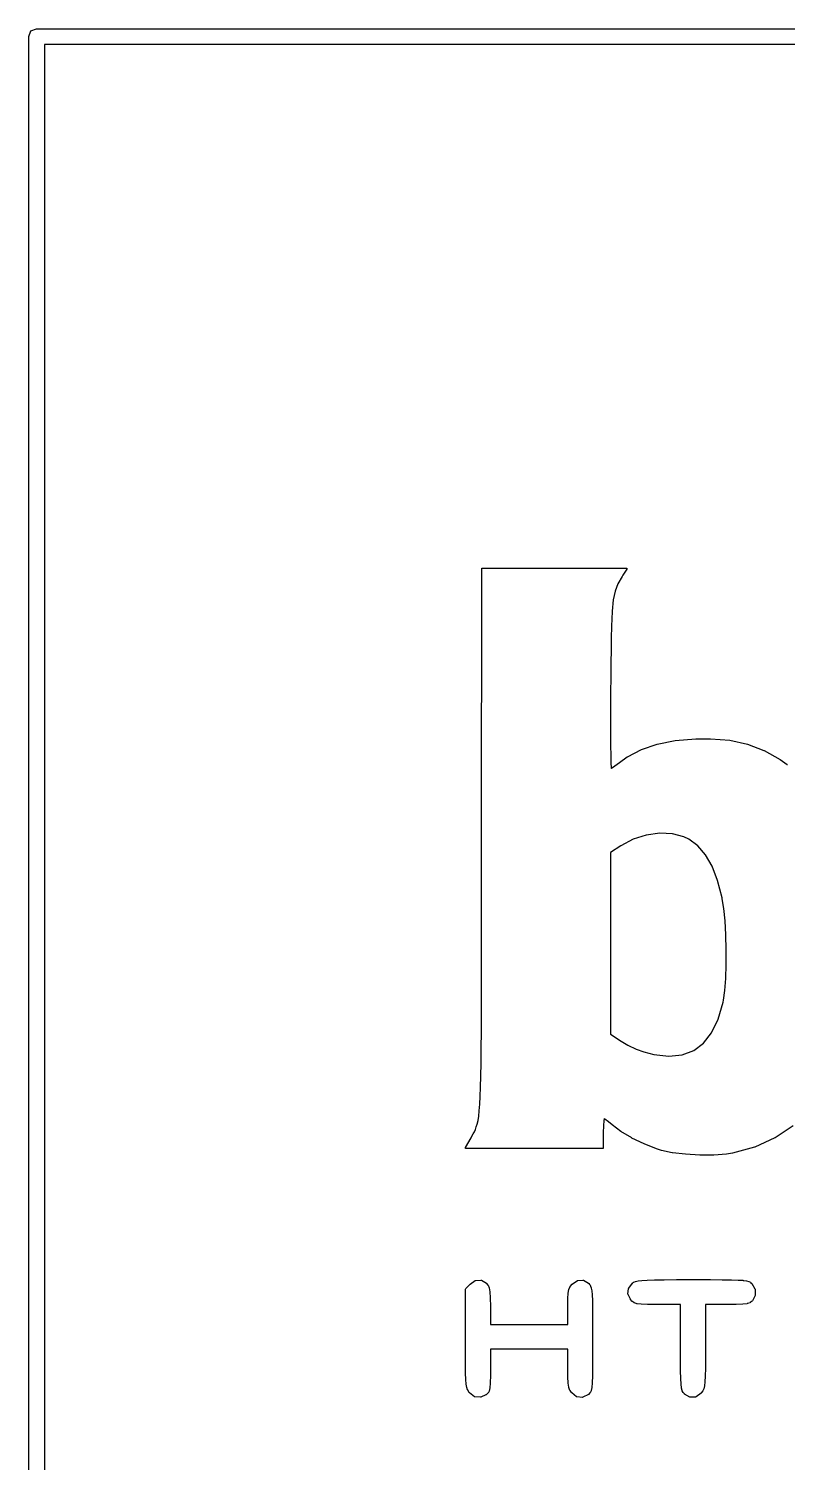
# Model space of a CAD drawing. Extents: x 10 to 287, y -200 to -10.
# Drawn here: x 98.11 to 102.88, y -64.21 to -55.19 of the extents above; entities that cross this region are included whole.
import ezdxf

# ---------------------------------------------------------------- set-up
doc = ezdxf.new("R2010")
doc.units = 0
doc.layers.add('BLACK', color=7, linetype='CONTINUOUS')

msp = doc.modelspace()

# ---------------------------------------------------------------- linework, layer by layer
at = {"layer": 'BLACK', "linetype": 'CONTINUOUS'}
for p, q in [((98.105, -55.235), (98.1196, -55.1996)), ((98.105, -125.185), (98.105, -55.235)), ((98.1196, -55.1996), (98.155, -55.185)), ((98.155, -55.185), (177.79, -55.185)), ((98.205, -55.285), (98.205, -125.135)), ((177.74, -55.285), (98.205, -55.285)), ((100.958, -60.2722), (100.959, -58.5874)), ((100.959, -58.5874), (100.96, -58.5838)), ((100.96, -58.5838), (100.962, -58.5832)), ((100.962, -58.5832), (100.964, -58.5824)), ((100.964, -58.5824), (101.869, -58.5824)), ((101.873, -58.5901), (101.849, -58.6268)), ((101.869, -58.5824), (101.87, -58.5829)), ((101.87, -58.5829), (101.872, -58.5832)), ((101.872, -58.5832), (101.872, -58.5836)), ((101.872, -58.5836), (101.873, -58.5838)), ((101.873, -58.5838), (101.873, -58.5852)), ((101.873, -58.5852), (101.874, -58.5864)), ((101.874, -58.5874), (101.873, -58.5887)), ((101.873, -58.5887), (101.873, -58.5901)), ((101.874, -58.5864), (101.874, -58.5869)), ((101.874, -58.5869), (101.874, -58.5874)), ((101.817, -58.6821), (101.799, -58.7285)), ((101.843, -58.6362), (101.817, -58.6821)), ((101.849, -58.6268), (101.843, -58.6362)), ((101.788, -58.783), (101.78, -58.8531)), ((101.799, -58.7285), (101.788, -58.783)), ((101.78, -58.8599), (101.778, -58.8978)), ((101.78, -58.8531), (101.78, -58.8599)), ((101.776, -58.9517), (101.775, -59.0188)), ((101.778, -58.8978), (101.776, -58.9517)), ((101.775, -59.0188), (101.774, -59.0963)), ((101.774, -59.0963), (101.773, -59.1816)), ((101.774, -59.0963), (101.774, -59.0963)), ((101.773, -59.1816), (101.772, -59.2718)), ((101.772, -59.2718), (101.771, -59.3641)), ((101.771, -59.3641), (101.771, -59.4559)), ((101.771, -59.4559), (101.771, -59.5444)), ((101.771, -59.5444), (101.771, -59.5444)), ((101.771, -59.5444), (101.771, -59.6268)), ((101.771, -59.6268), (101.771, -59.7004)), ((102.065, -59.6911), (102.178, -59.6693)), ((102.178, -59.6692), (102.308, -59.6583)), ((102.178, -59.6694), (102.178, -59.6692)), ((102.178, -59.6693), (102.178, -59.6694)), ((102.308, -59.6583), (102.401, -59.6572)), ((102.308, -59.6583), (102.308, -59.6583)), ((102.308, -59.6583), (102.308, -59.6583)), ((102.401, -59.6572), (102.401, -59.6573)), ((102.401, -59.6573), (102.401, -59.6572)), ((102.401, -59.6572), (102.522, -59.667)), ((102.522, -59.667), (102.523, -59.6672)), ((102.523, -59.6672), (102.523, -59.6671)), ((102.523, -59.6671), (102.633, -59.6913)), ((101.771, -59.7004), (101.772, -59.7624)), ((101.772, -59.7624), (101.773, -59.8101)), ((101.827, -59.8064), (101.876, -59.7721)), ((101.876, -59.7721), (101.877, -59.7718)), ((101.876, -59.7721), (101.876, -59.7721)), ((101.877, -59.7718), (101.965, -59.7253)), ((101.965, -59.7253), (101.966, -59.725)), ((101.965, -59.7253), (101.965, -59.7253)), ((101.966, -59.725), (102.064, -59.6913)), ((102.064, -59.6913), (102.065, -59.6913)), ((102.065, -59.6913), (102.065, -59.6911)), ((102.633, -59.6913), (102.633, -59.6915)), ((102.633, -59.6915), (102.634, -59.6915)), ((102.634, -59.6915), (102.737, -59.7311)), ((102.737, -59.7311), (102.737, -59.7314)), ((102.737, -59.7314), (102.738, -59.7314)), ((102.738, -59.7314), (102.839, -59.7876)), ((101.773, -59.8101), (101.774, -59.8404)), ((101.774, -59.8404), (101.775, -59.844)), ((101.775, -59.844), (101.776, -59.8431)), ((101.776, -59.8431), (101.798, -59.8283)), ((101.798, -59.8283), (101.827, -59.8064)), ((101.827, -59.8064), (101.827, -59.8064)), ((101.827, -59.8064), (101.827, -59.8064)), ((102.839, -59.7876), (102.839, -59.7878)), ((102.839, -59.7878), (102.839, -59.7878)), ((102.839, -59.7878), (102.884, -59.8188)), ((102.884, -59.8188), (102.884, -59.819)), ((102.884, -59.819), (102.885, -59.8191)), ((100.958, -60.5067), (100.958, -60.2722)), ((100.958, -60.2722), (100.958, -60.2722)), ((101.913, -60.2907), (101.835, -60.3313)), ((101.996, -60.2643), (101.913, -60.2907)), ((102.081, -60.2525), (101.996, -60.2643)), ((102.161, -60.2557), (102.081, -60.2525)), ((102.233, -60.2743), (102.161, -60.2557)), ((102.264, -60.2895), (102.233, -60.2743)), ((102.321, -60.3319), (102.264, -60.2895)), ((101.835, -60.3313), (101.77, -60.3733)), ((101.77, -60.3733), (101.77, -61.518)), ((102.369, -60.3878), (102.321, -60.3319)), ((102.41, -60.4597), (102.369, -60.3878)), ((102.444, -60.5497), (102.41, -60.4597)), ((100.958, -60.7196), (100.958, -60.5067)), ((102.473, -60.6598), (102.444, -60.5497)), ((102.475, -60.6655), (102.473, -60.6598)), ((102.485, -60.7274), (102.475, -60.6655)), ((100.958, -60.9122), (100.958, -60.7196)), ((102.492, -60.805), (102.485, -60.7274)), ((102.497, -60.8929), (102.492, -60.805)), ((100.958, -61.0854), (100.958, -60.9122)), ((102.5, -60.986), (102.497, -60.8929)), ((102.5, -61.0789), (102.5, -60.986)), ((100.958, -61.2406), (100.958, -61.0854)), ((102.497, -61.1664), (102.5, -61.0789)), ((102.491, -61.2433), (102.497, -61.1664)), ((100.957, -61.3786), (100.958, -61.2406)), ((102.48, -61.3161), (102.483, -61.3042)), ((102.483, -61.3042), (102.491, -61.2433)), ((100.957, -61.5007), (100.957, -61.3786)), ((102.448, -61.4228), (102.48, -61.3161)), ((102.407, -61.509), (102.448, -61.4228)), ((100.956, -61.6078), (100.957, -61.5007)), ((101.77, -61.518), (101.838, -61.5628)), ((101.838, -61.5628), (101.879, -61.5864)), ((102.295, -61.6214), (102.356, -61.5751)), ((102.356, -61.5751), (102.407, -61.509)), ((100.955, -61.7013), (100.956, -61.6078)), ((101.879, -61.5864), (101.932, -61.612)), ((101.932, -61.612), (101.981, -61.63)), ((101.981, -61.63), (102.044, -61.6456)), ((102.044, -61.6456), (102.139, -61.6565)), ((102.139, -61.6565), (102.223, -61.6485)), ((102.223, -61.6485), (102.295, -61.6214)), ((100.953, -61.782), (100.955, -61.7013)), ((100.949, -61.9097), (100.951, -61.8511)), ((100.951, -61.8511), (100.953, -61.782)), ((100.947, -61.9591), (100.949, -61.9097)), ((100.936, -62.0614), (100.94, -62.0338)), ((100.94, -62.0338), (100.943, -62)), ((100.943, -62), (100.947, -61.9591)), ((100.913, -62.1329), (100.919, -62.1186)), ((100.919, -62.1186), (100.925, -62.1027)), ((100.925, -62.1027), (100.931, -62.084)), ((100.931, -62.084), (100.936, -62.0614)), ((101.726, -62.0946), (101.725, -62.1377)), ((101.728, -62.0617), (101.726, -62.0946)), ((101.73, -62.0494), (101.728, -62.0617)), ((101.735, -62.0528), (101.73, -62.0494)), ((101.758, -62.0704), (101.735, -62.0528)), ((101.78, -62.0897), (101.758, -62.0704)), ((101.781, -62.0897), (101.78, -62.0897)), ((101.781, -62.0899), (101.781, -62.0897)), ((101.835, -62.1306), (101.781, -62.0899)), ((102.922, -62.0944), (102.807, -62.1712)), ((100.858, -62.2312), (100.892, -62.1705)), ((100.892, -62.1705), (100.897, -62.1614)), ((100.892, -62.1705), (100.892, -62.1705)), ((100.892, -62.1705), (100.892, -62.1705)), ((100.897, -62.1614), (100.905, -62.1468)), ((100.897, -62.1614), (100.897, -62.1614)), ((100.897, -62.1614), (100.897, -62.1614)), ((100.905, -62.1468), (100.913, -62.1329)), ((101.725, -62.1377), (101.725, -62.2337)), ((101.835, -62.1307), (101.835, -62.1306)), ((101.836, -62.1309), (101.835, -62.1307)), ((101.905, -62.1719), (101.836, -62.1309)), ((101.905, -62.172), (101.905, -62.1719)), ((101.905, -62.1721), (101.905, -62.172)), ((101.983, -62.2096), (101.905, -62.1721)), ((101.983, -62.2098), (101.983, -62.2096)), ((101.983, -62.2096), (101.983, -62.2096)), ((102.06, -62.24), (101.983, -62.2098)), ((102.806, -62.1716), (102.679, -62.2294)), ((102.807, -62.1712), (102.806, -62.1713)), ((102.806, -62.1713), (102.806, -62.1716)), ((100.857, -62.2325), (100.858, -62.2312)), ((100.857, -62.2337), (100.857, -62.2325)), ((100.857, -62.2343), (100.857, -62.2337)), ((100.857, -62.235), (100.857, -62.2343)), ((100.858, -62.236), (100.857, -62.235)), ((100.858, -62.2372), (100.858, -62.236)), ((100.859, -62.2375), (100.858, -62.2372)), ((100.859, -62.238), (100.859, -62.2375)), ((100.861, -62.2382), (100.859, -62.238)), ((100.862, -62.2387), (100.861, -62.2382)), ((101.72, -62.2387), (100.862, -62.2387)), ((101.724, -62.2372), (101.72, -62.2387)), ((101.725, -62.2337), (101.724, -62.2372)), ((102.061, -62.2401), (102.06, -62.24)), ((102.06, -62.24), (102.06, -62.24)), ((102.091, -62.2498), (102.061, -62.2401)), ((102.092, -62.2498), (102.091, -62.2498)), ((102.092, -62.2499), (102.092, -62.2498)), ((102.16, -62.2645), (102.092, -62.2499)), ((102.161, -62.2644), (102.16, -62.2645)), ((102.161, -62.2645), (102.161, -62.2644)), ((102.244, -62.2745), (102.161, -62.2645)), ((102.333, -62.2796), (102.244, -62.2745)), ((102.244, -62.2745), (102.244, -62.2745)), ((102.244, -62.2745), (102.244, -62.2745)), ((102.334, -62.2796), (102.333, -62.2795)), ((102.333, -62.2795), (102.333, -62.2796)), ((102.422, -62.2794), (102.334, -62.2796)), ((102.501, -62.2737), (102.422, -62.2794)), ((102.422, -62.2794), (102.422, -62.2793)), ((102.422, -62.2793), (102.422, -62.2794)), ((102.502, -62.2736), (102.501, -62.2736)), ((102.501, -62.2736), (102.501, -62.2737)), ((102.539, -62.2678), (102.502, -62.2736)), ((102.54, -62.2676), (102.539, -62.2678)), ((102.678, -62.2296), (102.54, -62.2677)), ((102.54, -62.2677), (102.54, -62.2676)), ((102.679, -62.2294), (102.678, -62.2294)), ((102.678, -62.2294), (102.678, -62.2296)), ((100.859, -63.1209), (100.886, -63.0932)), ((100.886, -63.0932), (100.887, -63.0931)), ((100.887, -63.0927), (100.918, -63.0705)), ((100.887, -63.0931), (100.887, -63.0927)), ((100.918, -63.0705), (100.92, -63.0702)), ((100.92, -63.0702), (100.921, -63.0695)), ((100.921, -63.0695), (100.954, -63.0669)), ((100.954, -63.0669), (100.955, -63.0673)), ((100.955, -63.0673), (100.957, -63.0676)), ((100.957, -63.0676), (100.989, -63.0874)), ((100.989, -63.0874), (100.989, -63.088)), ((100.989, -63.088), (100.99, -63.0884)), ((100.99, -63.0884), (100.998, -63.0982)), ((100.998, -63.0982), (100.999, -63.0988)), ((100.999, -63.0988), (100.999, -63.0993)), ((100.999, -63.0993), (101.006, -63.1152)), ((101.006, -63.1152), (101.007, -63.1159)), ((101.007, -63.1159), (101.007, -63.1164)), ((101.007, -63.1164), (101.011, -63.1404)), ((101.508, -63.1247), (101.516, -63.1089)), ((101.516, -63.1089), (101.517, -63.1084)), ((101.517, -63.1078), (101.53, -63.0935)), ((101.517, -63.1084), (101.517, -63.1078)), ((101.53, -63.0927), (101.562, -63.0705)), ((101.53, -63.0932), (101.53, -63.0927)), ((101.53, -63.0935), (101.53, -63.0932)), ((101.562, -63.0705), (101.563, -63.0702)), ((101.563, -63.0702), (101.564, -63.0695)), ((101.564, -63.0695), (101.597, -63.0669)), ((101.597, -63.0669), (101.599, -63.0673)), ((101.599, -63.0673), (101.601, -63.0676)), ((101.601, -63.0676), (101.632, -63.0874)), ((101.632, -63.0874), (101.633, -63.088)), ((101.633, -63.088), (101.633, -63.0883)), ((101.633, -63.0883), (101.639, -63.0945)), ((101.639, -63.0945), (101.639, -63.0949)), ((101.639, -63.0949), (101.64, -63.0952)), ((101.64, -63.0952), (101.645, -63.1034)), ((101.645, -63.1034), (101.645, -63.104)), ((101.645, -63.104), (101.645, -63.1044)), ((101.645, -63.1044), (101.649, -63.1162)), ((101.649, -63.1162), (101.649, -63.1166)), ((101.649, -63.1166), (101.649, -63.1169)), ((101.649, -63.1169), (101.653, -63.1344)), ((101.884, -63.1196), (101.885, -63.1183)), ((101.885, -63.1183), (101.91, -63.0857)), ((101.91, -63.0857), (101.911, -63.0854)), ((101.911, -63.0848), (101.916, -63.0811)), ((101.911, -63.0854), (101.911, -63.0848)), ((101.916, -63.0811), (101.917, -63.081)), ((101.917, -63.0806), (101.927, -63.0758)), ((101.917, -63.081), (101.917, -63.0806)), ((101.927, -63.0758), (101.928, -63.0757)), ((101.928, -63.0754), (101.944, -63.0716)), ((101.928, -63.0757), (101.928, -63.0754)), ((101.944, -63.0715), (101.967, -63.0687)), ((101.944, -63.0717), (101.944, -63.0715)), ((101.944, -63.0716), (101.944, -63.0717)), ((101.967, -63.0687), (101.967, -63.0688)), ((101.967, -63.0688), (101.968, -63.0687)), ((101.968, -63.0687), (102.001, -63.0667)), ((102.001, -63.0667), (102.047, -63.0653)), ((102.001, -63.0667), (102.001, -63.0667)), ((102.001, -63.0667), (102.001, -63.0667)), ((102.047, -63.0653), (102.108, -63.0645)), ((102.047, -63.0653), (102.047, -63.0653)), ((102.047, -63.0653), (102.047, -63.0653)), ((102.108, -63.0645), (102.187, -63.0642)), ((102.108, -63.0645), (102.108, -63.0645)), ((102.108, -63.0645), (102.108, -63.0645)), ((102.187, -63.0642), (102.286, -63.0641)), ((102.187, -63.0642), (102.187, -63.0642)), ((102.187, -63.0642), (102.187, -63.0642)), ((102.286, -63.0641), (102.286, -63.0641)), ((102.286, -63.0641), (102.286, -63.0641)), ((102.286, -63.0641), (102.306, -63.0641)), ((102.306, -63.0641), (102.306, -63.0641)), ((102.306, -63.0641), (102.306, -63.0641)), ((102.306, -63.0641), (102.4, -63.0642)), ((102.4, -63.0642), (102.4, -63.0642)), ((102.4, -63.0642), (102.4, -63.0642)), ((102.4, -63.0642), (102.474, -63.0645)), ((102.474, -63.0645), (102.474, -63.0645)), ((102.474, -63.0645), (102.474, -63.0645)), ((102.474, -63.0645), (102.532, -63.0652)), ((102.532, -63.0652), (102.532, -63.0653)), ((102.532, -63.0653), (102.532, -63.0652)), ((102.532, -63.0652), (102.575, -63.0665)), ((102.575, -63.0665), (102.575, -63.0666)), ((102.575, -63.0666), (102.575, -63.0665)), ((102.575, -63.0665), (102.606, -63.0685)), ((102.606, -63.0685), (102.606, -63.0686)), ((102.606, -63.0686), (102.606, -63.0686)), ((102.606, -63.0686), (102.627, -63.0714)), ((102.627, -63.0714), (102.627, -63.0716)), ((102.627, -63.0716), (102.628, -63.0716)), ((102.628, -63.0716), (102.642, -63.0754)), ((102.642, -63.0754), (102.642, -63.0758)), ((102.642, -63.0758), (102.643, -63.0759)), ((102.643, -63.0759), (102.652, -63.0809)), ((102.652, -63.0809), (102.652, -63.0813)), ((102.652, -63.0813), (102.653, -63.0815)), ((102.653, -63.0815), (102.66, -63.0879)), ((102.66, -63.0879), (102.661, -63.0886)), ((102.661, -63.0886), (102.661, -63.0892)), ((102.661, -63.0892), (102.68, -63.1219)), ((100.857, -63.1245), (100.859, -63.1209)), ((100.857, -63.4339), (100.857, -63.1245)), ((100.857, -63.1245), (100.857, -63.1245)), ((101.011, -63.1404), (101.011, -63.1407)), ((101.011, -63.1407), (101.011, -63.141)), ((101.011, -63.141), (101.013, -63.1779)), ((101.013, -63.1779), (101.013, -63.178)), ((101.013, -63.178), (101.013, -63.1781)), ((101.013, -63.1781), (101.014, -63.2327)), ((101.501, -63.1838), (101.503, -63.1493)), ((101.501, -63.1839), (101.501, -63.1838)), ((101.501, -63.184), (101.501, -63.1839)), ((101.501, -63.2357), (101.501, -63.184)), ((101.503, -63.1486), (101.508, -63.126)), ((101.503, -63.1489), (101.503, -63.1486)), ((101.503, -63.1493), (101.503, -63.1489)), ((101.508, -63.1254), (101.508, -63.1247)), ((101.508, -63.126), (101.508, -63.1254)), ((101.653, -63.1344), (101.653, -63.1346)), ((101.653, -63.1346), (101.653, -63.1348)), ((101.653, -63.1348), (101.655, -63.1601)), ((101.655, -63.1601), (101.655, -63.1602)), ((101.655, -63.1602), (101.655, -63.1603)), ((101.655, -63.1603), (101.657, -63.1955)), ((101.657, -63.1955), (101.657, -63.1955)), ((101.657, -63.1955), (101.657, -63.1956)), ((101.657, -63.1956), (101.658, -63.2428)), ((101.88, -63.1547), (101.884, -63.1209)), ((101.881, -63.156), (101.88, -63.1547)), ((101.881, -63.1574), (101.881, -63.156)), ((101.897, -63.1881), (101.881, -63.1574)), ((101.884, -63.1209), (101.884, -63.1196)), ((101.897, -63.1885), (101.897, -63.1881)), ((101.897, -63.1891), (101.897, -63.1885)), ((101.908, -63.2013), (101.897, -63.1891)), ((101.908, -63.2016), (101.908, -63.2013)), ((101.909, -63.2021), (101.908, -63.2016)), ((101.92, -63.2104), (101.909, -63.2021)), ((102.663, -63.2006), (102.651, -63.209)), ((102.665, -63.1986), (102.663, -63.2)), ((102.663, -63.2), (102.663, -63.2002)), ((102.663, -63.2002), (102.663, -63.2006)), ((102.682, -63.1641), (102.665, -63.1974)), ((102.665, -63.1974), (102.665, -63.1979)), ((102.665, -63.1979), (102.665, -63.1986)), ((102.68, -63.1219), (102.68, -63.1231)), ((102.68, -63.1231), (102.681, -63.1242)), ((102.681, -63.1242), (102.682, -63.1617)), ((102.682, -63.1617), (102.682, -63.1629)), ((102.682, -63.1629), (102.682, -63.1641)), ((101.014, -63.2327), (101.014, -63.2327)), ((101.014, -63.2327), (101.014, -63.2328)), ((101.014, -63.2328), (101.014, -63.3463)), ((101.501, -63.2358), (101.501, -63.2357)), ((101.501, -63.3463), (101.501, -63.2358)), ((101.501, -63.2358), (101.501, -63.2358)), ((101.658, -63.2428), (101.658, -63.2428)), ((101.658, -63.2428), (101.658, -63.2428)), ((101.658, -63.2428), (101.658, -63.3041)), ((101.921, -63.2107), (101.92, -63.2104)), ((101.921, -63.2112), (101.921, -63.2107)), ((101.937, -63.2164), (101.921, -63.2112)), ((101.938, -63.2164), (101.937, -63.2164)), ((101.938, -63.2166), (101.938, -63.2164)), ((101.964, -63.2194), (101.938, -63.2166)), ((101.964, -63.2195), (101.964, -63.2194)), ((101.964, -63.2194), (101.964, -63.2194)), ((102.003, -63.2206), (101.964, -63.2195)), ((102.06, -63.2208), (102.003, -63.2206)), ((102.003, -63.2206), (102.003, -63.2206)), ((102.003, -63.2206), (102.003, -63.2206)), ((102.071, -63.2208), (102.06, -63.2208)), ((102.06, -63.2208), (102.06, -63.2208)), ((102.06, -63.2208), (102.06, -63.2208)), ((102.212, -63.2208), (102.071, -63.2208)), ((102.212, -63.4868), (102.212, -63.2208)), ((102.503, -63.2208), (102.369, -63.2208)), ((102.369, -63.2208), (102.369, -63.4796)), ((102.563, -63.2204), (102.503, -63.2208)), ((102.503, -63.2208), (102.503, -63.2208)), ((102.503, -63.2208), (102.503, -63.2208)), ((102.604, -63.2188), (102.563, -63.2204)), ((102.563, -63.2204), (102.563, -63.2204)), ((102.563, -63.2204), (102.563, -63.2204)), ((102.605, -63.2188), (102.604, -63.2187)), ((102.604, -63.2187), (102.604, -63.2188)), ((102.632, -63.2155), (102.605, -63.2188)), ((102.633, -63.2153), (102.632, -63.2153)), ((102.632, -63.2153), (102.632, -63.2155)), ((102.65, -63.2097), (102.633, -63.2153)), ((102.651, -63.2092), (102.65, -63.2097)), ((102.651, -63.209), (102.651, -63.2092)), ((101.014, -63.3463), (101.501, -63.3463)), ((101.658, -63.3041), (101.658, -63.3042)), ((101.658, -63.3042), (101.658, -63.3042)), ((101.658, -63.3042), (101.658, -63.3817)), ((101.658, -63.3817), (101.658, -63.3817)), ((101.658, -63.3817), (101.658, -63.3817)), ((101.658, -63.3817), (101.658, -63.4776)), ((100.857, -63.5258), (100.857, -63.4339)), ((100.857, -63.4339), (100.857, -63.4339)), ((100.857, -63.4339), (100.857, -63.4339)), ((101.658, -63.4776), (101.658, -63.4776)), ((101.658, -63.4776), (101.658, -63.4777)), ((101.658, -63.4777), (101.658, -63.594)), ((100.858, -63.5979), (100.857, -63.5258)), ((100.857, -63.5258), (100.857, -63.5258)), ((100.857, -63.5258), (100.857, -63.5258)), ((101.501, -63.503), (101.014, -63.503)), ((101.014, -63.503), (101.014, -63.6329)), ((101.501, -63.6207), (101.501, -63.503)), ((102.212, -63.5722), (102.212, -63.4868)), ((102.212, -63.4868), (102.212, -63.4868)), ((102.212, -63.4868), (102.212, -63.4868)), ((102.369, -63.4796), (102.368, -63.5554)), ((102.368, -63.5554), (102.368, -63.5554)), ((102.368, -63.5554), (102.368, -63.5554)), ((102.368, -63.5554), (102.368, -63.6221)), ((102.369, -63.4796), (102.369, -63.4796)), ((102.369, -63.4796), (102.369, -63.4796)), ((100.858, -63.6529), (100.858, -63.5979)), ((100.858, -63.5979), (100.858, -63.5979)), ((100.858, -63.5979), (100.858, -63.5979)), ((100.858, -63.653), (100.858, -63.6529)), ((100.858, -63.6529), (100.858, -63.6529)), ((100.86, -63.6935), (100.858, -63.653)), ((101.014, -63.6329), (101.014, -63.6329)), ((101.014, -63.6329), (101.014, -63.6329)), ((101.014, -63.6329), (101.014, -63.6687)), ((101.501, -63.6768), (101.501, -63.6207)), ((101.501, -63.6207), (101.501, -63.6207)), ((101.501, -63.6207), (101.501, -63.6207)), ((101.658, -63.6082), (101.657, -63.67)), ((101.658, -63.594), (101.658, -63.594)), ((101.658, -63.594), (101.658, -63.594)), ((101.658, -63.594), (101.658, -63.6082)), ((101.658, -63.6082), (101.658, -63.6082)), ((101.658, -63.6082), (101.658, -63.6082)), ((102.212, -63.6379), (102.212, -63.5722)), ((102.212, -63.5722), (102.212, -63.5722)), ((102.212, -63.5722), (102.212, -63.5722)), ((102.212, -63.638), (102.212, -63.6379)), ((102.212, -63.6379), (102.212, -63.6379)), ((102.213, -63.6869), (102.212, -63.638)), ((102.368, -63.6222), (102.367, -63.672)), ((102.368, -63.6221), (102.368, -63.6221)), ((102.368, -63.6221), (102.368, -63.6222)), ((100.86, -63.6936), (100.86, -63.6935)), ((100.86, -63.6938), (100.86, -63.6936)), ((100.862, -63.7227), (100.86, -63.6938)), ((100.862, -63.7229), (100.862, -63.7227)), ((100.862, -63.7231), (100.862, -63.7229)), ((100.865, -63.7432), (100.862, -63.7231)), ((100.866, -63.7435), (100.865, -63.7432)), ((100.866, -63.7439), (100.866, -63.7435)), ((100.87, -63.7579), (100.866, -63.7439)), ((101.011, -63.7466), (101.006, -63.7657)), ((101.013, -63.7153), (101.011, -63.7459)), ((101.011, -63.7459), (101.011, -63.7462)), ((101.011, -63.7462), (101.011, -63.7466)), ((101.014, -63.6687), (101.013, -63.7151)), ((101.013, -63.7151), (101.013, -63.7152)), ((101.013, -63.7152), (101.013, -63.7153)), ((101.014, -63.6687), (101.014, -63.6687)), ((101.014, -63.6687), (101.014, -63.6687)), ((101.501, -63.6769), (101.501, -63.6768)), ((101.501, -63.6771), (101.501, -63.6769)), ((101.503, -63.7156), (101.501, -63.6771)), ((101.503, -63.7159), (101.503, -63.7156)), ((101.503, -63.7162), (101.503, -63.7159)), ((101.508, -63.7422), (101.503, -63.7162)), ((101.508, -63.7427), (101.508, -63.7422)), ((101.508, -63.7432), (101.508, -63.7427)), ((101.515, -63.7618), (101.508, -63.7432)), ((101.653, -63.7441), (101.649, -63.763)), ((101.656, -63.7141), (101.653, -63.7434)), ((101.653, -63.7434), (101.653, -63.7437)), ((101.653, -63.7437), (101.653, -63.7441)), ((101.657, -63.6701), (101.656, -63.7138)), ((101.656, -63.7138), (101.656, -63.7139)), ((101.656, -63.7139), (101.656, -63.7141)), ((101.657, -63.67), (101.657, -63.67)), ((101.657, -63.67), (101.657, -63.6701)), ((102.213, -63.687), (102.213, -63.6869)), ((102.215, -63.722), (102.213, -63.687)), ((102.213, -63.687), (102.213, -63.687)), ((102.215, -63.7222), (102.215, -63.722)), ((102.215, -63.7224), (102.215, -63.7222)), ((102.218, -63.7463), (102.215, -63.7224)), ((102.218, -63.7466), (102.218, -63.7463)), ((102.218, -63.747), (102.218, -63.7466)), ((102.222, -63.7628), (102.218, -63.747)), ((102.362, -63.734), (102.358, -63.7513)), ((102.365, -63.7083), (102.362, -63.7334)), ((102.362, -63.7334), (102.362, -63.7337)), ((102.362, -63.7337), (102.362, -63.734)), ((102.367, -63.6721), (102.365, -63.708)), ((102.365, -63.708), (102.365, -63.7082)), ((102.365, -63.7082), (102.365, -63.7083)), ((102.367, -63.672), (102.367, -63.672)), ((102.367, -63.672), (102.367, -63.6721)), ((100.87, -63.7583), (100.87, -63.7579)), ((100.871, -63.7588), (100.87, -63.7583)), ((100.876, -63.7693), (100.871, -63.7588)), ((100.877, -63.7695), (100.876, -63.7693)), ((100.877, -63.7698), (100.877, -63.7695)), ((100.881, -63.7761), (100.877, -63.7698)), ((100.882, -63.7764), (100.881, -63.7761)), ((100.882, -63.777), (100.882, -63.7764)), ((100.913, -63.8016), (100.882, -63.777)), ((100.915, -63.802), (100.913, -63.8016)), ((100.916, -63.8027), (100.915, -63.802)), ((100.951, -63.8053), (100.916, -63.8027)), ((100.952, -63.8049), (100.951, -63.8053)), ((100.954, -63.8049), (100.952, -63.8049)), ((100.986, -63.7898), (100.954, -63.8049)), ((100.987, -63.7891), (100.986, -63.7893)), ((100.986, -63.7893), (100.986, -63.7898)), ((100.998, -63.7802), (100.987, -63.7891)), ((100.999, -63.779), (100.998, -63.7795)), ((100.998, -63.7795), (100.998, -63.7802)), ((101.006, -63.7671), (100.999, -63.779)), ((101.006, -63.7657), (101.006, -63.7663)), ((101.006, -63.7663), (101.006, -63.7671)), ((101.516, -63.7622), (101.515, -63.7618)), ((101.516, -63.7627), (101.516, -63.7622)), ((101.525, -63.7759), (101.516, -63.7627)), ((101.525, -63.7763), (101.525, -63.7759)), ((101.526, -63.777), (101.525, -63.7763)), ((101.557, -63.8015), (101.526, -63.777)), ((101.558, -63.8019), (101.557, -63.8015)), ((101.559, -63.8026), (101.558, -63.8019)), ((101.594, -63.8055), (101.559, -63.8026)), ((101.596, -63.8051), (101.594, -63.8055)), ((101.597, -63.8049), (101.596, -63.8051)), ((101.631, -63.7875), (101.597, -63.8049)), ((101.632, -63.7866), (101.631, -63.7869)), ((101.631, -63.7869), (101.631, -63.7875)), ((101.641, -63.7775), (101.632, -63.7866)), ((101.642, -63.7763), (101.641, -63.7768)), ((101.641, -63.7768), (101.641, -63.7775)), ((101.648, -63.7642), (101.642, -63.7763)), ((101.649, -63.763), (101.648, -63.7635)), ((101.648, -63.7635), (101.648, -63.7642)), ((102.222, -63.7633), (102.222, -63.7628)), ((102.222, -63.7639), (102.222, -63.7633)), ((102.228, -63.7745), (102.222, -63.7639)), ((102.228, -63.7749), (102.228, -63.7745)), ((102.229, -63.7755), (102.228, -63.7749)), ((102.236, -63.7835), (102.229, -63.7755)), ((102.236, -63.7839), (102.236, -63.7835)), ((102.237, -63.7845), (102.236, -63.7839)), ((102.27, -63.8044), (102.237, -63.7845)), ((102.271, -63.8046), (102.27, -63.8044)), ((102.272, -63.8051), (102.271, -63.8046)), ((102.307, -63.8035), (102.272, -63.8051)), ((102.308, -63.8029), (102.307, -63.8035)), ((102.31, -63.8026), (102.308, -63.8029)), ((102.341, -63.78), (102.31, -63.8026)), ((102.342, -63.7791), (102.341, -63.7794)), ((102.341, -63.7794), (102.341, -63.78)), ((102.344, -63.7763), (102.342, -63.7791)), ((102.352, -63.7654), (102.344, -63.776)), ((102.344, -63.776), (102.344, -63.7761)), ((102.344, -63.7761), (102.344, -63.7763)), ((102.358, -63.7522), (102.352, -63.7646)), ((102.352, -63.7646), (102.352, -63.7649)), ((102.352, -63.7649), (102.352, -63.7654)), ((102.358, -63.7513), (102.358, -63.7517)), ((102.358, -63.7517), (102.358, -63.7522))]:
    msp.add_line(p, q, dxfattribs=at)

doc.saveas('drawing.dxf')
